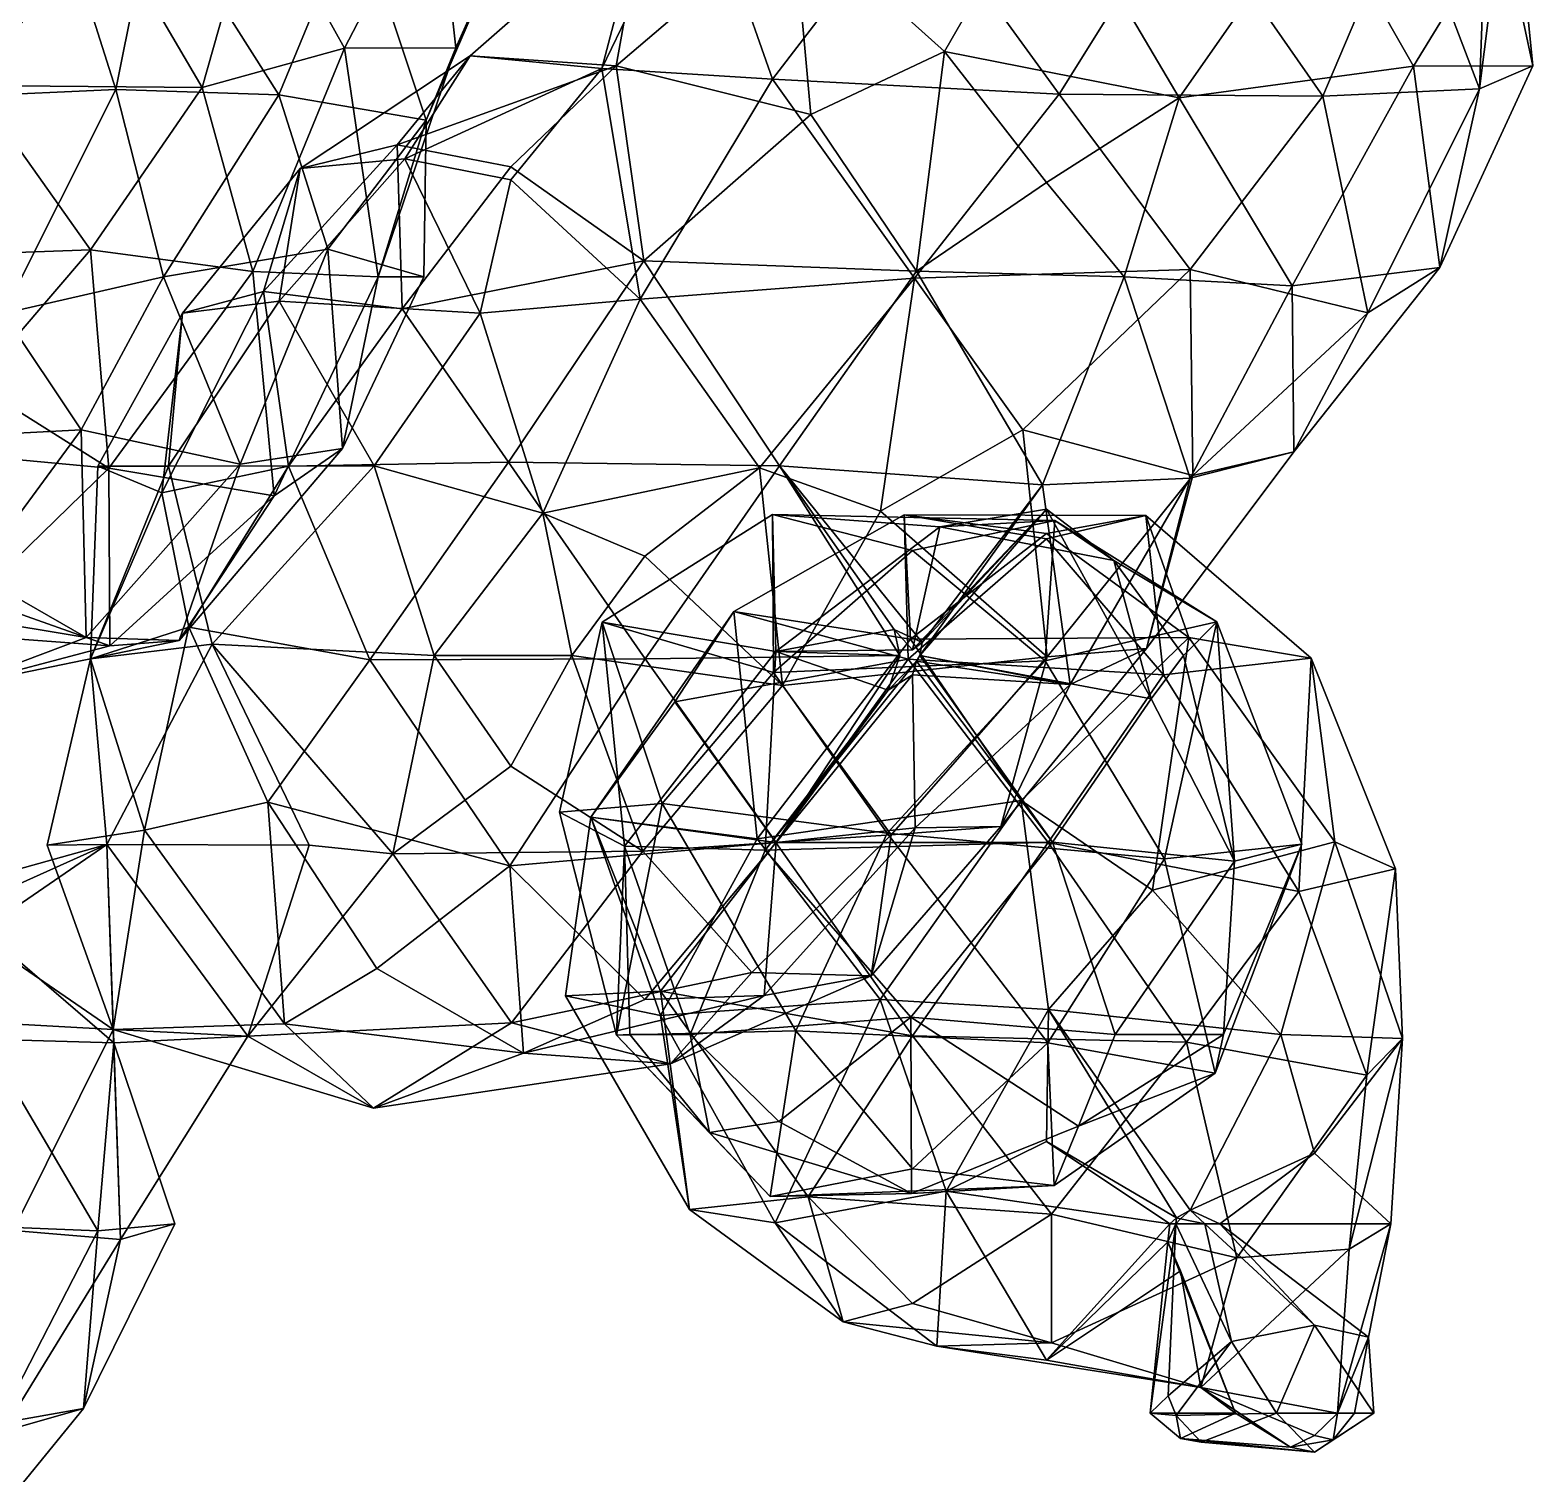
# Model space of a CAD drawing. Extents: x 290034 to 295698, y 4553723 to 4561693.
# Drawn here: x 294322.7 to 294464.1, y 4558776.5 to 4558912.3 of the extents above; entities that cross this region are included whole.
import ezdxf

# ---------------------------------------------------------------- set-up
doc = ezdxf.new("R2010")
doc.units = 0
doc.layers.add('Au_ppm_Pref_-_0_2', color=7, linetype='CONTINUOUS')

msp = doc.modelspace()

# ---------------------------------------------------------------- linework, layer by layer
at = {"layer": 'Au_ppm_Pref_-_0_2'}
for points in [[(294464.1, 4558908.97, 1816.57), (294459.9, 4558928.61, 1816.81), (294459.07, 4558906.8, 1810.62)], [(294459.9, 4558928.61, 1816.81), (294461.33, 4558924.74, 1811.49), (294459.07, 4558906.8, 1810.62)], [(294459.9, 4558928.61, 1816.81), (294464.1, 4558908.97, 1816.57), (294462.52, 4558924.74, 1820.44)], [(294352.31, 4558910.61, 1764.76), (294360.92, 4558927.25, 1768.29), (294344.13, 4558925.32, 1762.71)], [(294362.79, 4558910.64, 1769.92), (294360.92, 4558927.25, 1768.29), (294352.31, 4558910.61, 1764.76)], [(294360.92, 4558927.25, 1768.29), (294362.79, 4558910.64, 1769.92), (294368.55, 4558923.63, 1775.99)], [(294385.61, 4558927.54, 1810.52), (294376.52, 4558908.71, 1810.09), (294392.56, 4558907.69, 1807.11)], [(294376.52, 4558908.71, 1810.09), (294385.61, 4558927.54, 1810.52), (294380.63, 4558924.36, 1817.41)], [(294392.56, 4558907.69, 1807.11), (294405.88, 4558925.08, 1805.45), (294385.61, 4558927.54, 1810.52)], [(294394.47, 4558923.13, 1823.18), (294418.36, 4558927.06, 1824.28), (294408.74, 4558910.31, 1825.91)], [(294418.36, 4558927.06, 1824.28), (294430.82, 4558905.93, 1825.27), (294408.74, 4558910.31, 1825.91)], [(294443.89, 4558924.67, 1823.43), (294430.82, 4558905.93, 1825.27), (294418.36, 4558927.06, 1824.28)], [(294329.47, 4558923.03, 1758.93), (294305.17, 4558925.77, 1757.59), (294317.44, 4558907.1, 1758.07)], [(294338.92, 4558906.92, 1759.85), (294344.13, 4558925.32, 1762.71), (294329.47, 4558923.03, 1758.93)], [(294352.31, 4558910.61, 1764.76), (294344.13, 4558925.32, 1762.71), (294338.92, 4558906.92, 1759.85)], [(294305.19, 4558924.89, 1793.29), (294325.08, 4558924.74, 1791.28), (294316.95, 4558906.11, 1792.04)], [(294316.95, 4558906.11, 1792.04), (294325.08, 4558924.74, 1791.28), (294330.81, 4558906.74, 1788.17)], [(294334.4, 4558924.74, 1786.58), (294330.81, 4558906.74, 1788.17), (294325.08, 4558924.74, 1791.28)], [(294334.4, 4558924.74, 1786.58), (294346.13, 4558906.22, 1783.24), (294330.81, 4558906.74, 1788.17)], [(294346.13, 4558906.22, 1783.24), (294334.4, 4558924.74, 1786.58), (294353.38, 4558923.77, 1781.11)], [(294380.63, 4558924.36, 1817.41), (294377.87, 4558908.95, 1824.51), (294364.14, 4558909.89, 1817.43)], [(294380.63, 4558924.36, 1817.41), (294364.14, 4558909.89, 1817.43), (294376.52, 4558908.71, 1810.09)], [(294394.47, 4558923.13, 1823.18), (294377.87, 4558908.95, 1824.51), (294380.63, 4558924.36, 1817.41)], [(294405.88, 4558925.08, 1805.45), (294392.56, 4558907.69, 1807.11), (294419.52, 4558906.28, 1805.25)], [(294419.52, 4558906.28, 1805.25), (294431.2, 4558924.98, 1806.54), (294405.88, 4558925.08, 1805.45)], [(294431.2, 4558924.98, 1806.54), (294419.52, 4558906.28, 1805.25), (294444.34, 4558906.09, 1806.69)], [(294452.87, 4558908.92, 1822.39), (294430.82, 4558905.93, 1825.27), (294443.89, 4558924.67, 1823.43)], [(294431.2, 4558924.98, 1806.54), (294444.34, 4558906.09, 1806.69), (294452.25, 4558924.74, 1807.39)], [(294452.87, 4558908.92, 1822.39), (294443.89, 4558924.67, 1823.43), (294462.52, 4558924.74, 1820.44)], [(294444.34, 4558906.09, 1806.69), (294459.07, 4558906.8, 1810.62), (294452.25, 4558924.74, 1807.39)], [(294461.33, 4558924.74, 1811.49), (294452.25, 4558924.74, 1807.39), (294459.07, 4558906.8, 1810.62)], [(294452.87, 4558908.92, 1822.39), (294462.52, 4558924.74, 1820.44), (294464.1, 4558908.97, 1816.57)], [(294317.44, 4558907.1, 1758.07), (294338.92, 4558906.92, 1759.85), (294329.47, 4558923.03, 1758.93)], [(294353.38, 4558923.77, 1781.11), (294360, 4558903.84, 1776.19), (294346.13, 4558906.22, 1783.24)], [(294353.38, 4558923.77, 1781.11), (294368.55, 4558923.63, 1775.99), (294360, 4558903.84, 1776.19)], [(294362.79, 4558910.64, 1769.92), (294360, 4558903.84, 1776.19), (294368.55, 4558923.63, 1775.99)], [(294394.47, 4558923.13, 1823.18), (294396.18, 4558904.38, 1827.04), (294377.87, 4558908.95, 1824.51)], [(294394.47, 4558923.13, 1823.18), (294408.74, 4558910.31, 1825.91), (294396.18, 4558904.38, 1827.04)], [(294352.31, 4558910.61, 1764.76), (294338.92, 4558906.92, 1759.85), (294343.68, 4558889.6, 1763.59)], [(294343.68, 4558889.6, 1763.59), (294355.47, 4558889.1, 1769.92), (294352.31, 4558910.61, 1764.76)], [(294357.26, 4558901.53, 1822.47), (294348.14, 4558899.31, 1817.43), (294364.14, 4558909.89, 1817.43)], [(294357.97, 4558900.22, 1812.49), (294364.14, 4558909.89, 1817.43), (294348.14, 4558899.31, 1817.43)], [(294352.31, 4558910.61, 1764.76), (294355.47, 4558889.1, 1769.92), (294362.79, 4558910.64, 1769.92)], [(294362.79, 4558910.64, 1769.92), (294355.47, 4558889.1, 1769.92), (294360, 4558903.84, 1776.19)], [(294357.26, 4558901.53, 1822.47), (294364.14, 4558909.89, 1817.43), (294377.87, 4558908.95, 1824.51)], [(294357.97, 4558900.22, 1812.49), (294376.52, 4558908.71, 1810.09), (294364.14, 4558909.89, 1817.43)], [(294406.1, 4558889.65, 1828.17), (294396.18, 4558904.38, 1827.04), (294408.74, 4558910.31, 1825.91)], [(294406.1, 4558889.65, 1828.17), (294408.74, 4558910.31, 1825.91), (294418.35, 4558897.99, 1826.33)], [(294430.82, 4558905.93, 1825.27), (294418.35, 4558897.99, 1826.33), (294408.74, 4558910.31, 1825.91)], [(294367.95, 4558899.44, 1826.82), (294357.26, 4558901.53, 1822.47), (294377.87, 4558908.95, 1824.51)], [(294357.97, 4558900.22, 1812.49), (294367.95, 4558898.23, 1808.45), (294376.52, 4558908.71, 1810.09)], [(294380.45, 4558890.6, 1827.88), (294367.95, 4558899.44, 1826.82), (294377.87, 4558908.95, 1824.51)], [(294380.13, 4558887, 1808), (294376.52, 4558908.71, 1810.09), (294367.95, 4558898.23, 1808.45)], [(294392.56, 4558907.69, 1807.11), (294376.52, 4558908.71, 1810.09), (294380.13, 4558887, 1808)], [(294377.87, 4558908.95, 1824.51), (294396.18, 4558904.38, 1827.04), (294380.45, 4558890.6, 1827.88)], [(294452.87, 4558908.92, 1822.39), (294441.44, 4558888.27, 1823.21), (294430.82, 4558905.93, 1825.27)], [(294441.44, 4558888.27, 1823.21), (294452.87, 4558908.92, 1822.39), (294455.33, 4558889.99, 1817.02)], [(294452.87, 4558908.92, 1822.39), (294464.1, 4558908.97, 1816.57), (294455.33, 4558889.99, 1817.02)], [(294459.07, 4558906.8, 1810.62), (294455.33, 4558889.99, 1817.02), (294464.1, 4558908.97, 1816.57)], [(294317.44, 4558907.1, 1758.07), (294307.55, 4558890.88, 1759.86), (294328.41, 4558891.64, 1759.71)], [(294317.44, 4558907.1, 1758.07), (294328.41, 4558891.64, 1759.71), (294338.92, 4558906.92, 1759.85)], [(294338.92, 4558906.92, 1759.85), (294328.41, 4558891.64, 1759.71), (294343.68, 4558889.6, 1763.59)], [(294392.56, 4558907.69, 1807.11), (294380.13, 4558887, 1808), (294405.93, 4558888.99, 1806.92)], [(294405.93, 4558888.99, 1806.92), (294419.52, 4558906.28, 1805.25), (294392.56, 4558907.69, 1807.11)], [(294320.24, 4558885.64, 1790.16), (294316.95, 4558906.11, 1792.04), (294330.81, 4558906.74, 1788.17)], [(294335.27, 4558889.1, 1786.85), (294320.24, 4558885.64, 1790.16), (294330.81, 4558906.74, 1788.17)], [(294330.81, 4558906.74, 1788.17), (294346.13, 4558906.22, 1783.24), (294335.27, 4558889.1, 1786.85)], [(294335.27, 4558889.1, 1786.85), (294346.13, 4558906.22, 1783.24), (294350.73, 4558891.7, 1781.26)], [(294350.73, 4558891.7, 1781.26), (294346.13, 4558906.22, 1783.24), (294360, 4558903.84, 1776.19)], [(294431.87, 4558889.79, 1806.83), (294419.52, 4558906.28, 1805.25), (294405.93, 4558888.99, 1806.92)], [(294418.35, 4558897.99, 1826.33), (294430.82, 4558905.93, 1825.27), (294425.65, 4558889.1, 1826.81)], [(294444.34, 4558906.09, 1806.69), (294419.52, 4558906.28, 1805.25), (294431.87, 4558889.79, 1806.83)], [(294425.65, 4558889.1, 1826.81), (294430.82, 4558905.93, 1825.27), (294441.44, 4558888.27, 1823.21)], [(294444.34, 4558906.09, 1806.69), (294431.87, 4558889.79, 1806.83), (294448.56, 4558885.71, 1810.39)], [(294444.34, 4558906.09, 1806.69), (294448.56, 4558885.71, 1810.39), (294459.07, 4558906.8, 1810.62)], [(294459.07, 4558906.8, 1810.62), (294448.56, 4558885.71, 1810.39), (294455.33, 4558889.99, 1817.02)], [(294396.18, 4558904.38, 1827.04), (294406.1, 4558889.65, 1828.17), (294380.45, 4558890.6, 1827.88)], [(294350.73, 4558891.7, 1781.26), (294360, 4558903.84, 1776.19), (294359.77, 4558889.1, 1775.86)], [(294360, 4558903.84, 1776.19), (294355.47, 4558889.1, 1769.92), (294359.77, 4558889.1, 1775.86)], [(294357.74, 4558886.09, 1827.18), (294344.69, 4558887.71, 1822.88), (294357.26, 4558901.53, 1822.47)], [(294357.26, 4558901.53, 1822.47), (294344.69, 4558887.71, 1822.88), (294348.14, 4558899.31, 1817.43)], [(294357.74, 4558886.09, 1827.18), (294357.26, 4558901.53, 1822.47), (294367.95, 4558899.44, 1826.82)], [(294365.08, 4558885.7, 1809), (294357.97, 4558900.22, 1812.49), (294346.15, 4558886.81, 1812.2)], [(294357.97, 4558900.22, 1812.49), (294348.14, 4558899.31, 1817.43), (294346.15, 4558886.81, 1812.2)], [(294365.08, 4558885.7, 1809), (294367.95, 4558898.23, 1808.45), (294357.97, 4558900.22, 1812.49)], [(294344.69, 4558887.71, 1822.88), (294337.07, 4558885.68, 1817.43), (294348.14, 4558899.31, 1817.43)], [(294348.14, 4558899.31, 1817.43), (294337.07, 4558885.68, 1817.43), (294346.15, 4558886.81, 1812.2)], [(294380.45, 4558890.6, 1827.88), (294357.74, 4558886.09, 1827.18), (294367.95, 4558899.44, 1826.82)], [(294380.13, 4558887, 1808), (294367.95, 4558898.23, 1808.45), (294365.08, 4558885.7, 1809)], [(294418.35, 4558897.99, 1826.33), (294425.65, 4558889.1, 1826.81), (294406.1, 4558889.65, 1828.17)], [(294307.55, 4558890.88, 1759.86), (294317.56, 4558879, 1760.61), (294328.41, 4558891.64, 1759.71)], [(294328.41, 4558891.64, 1759.71), (294317.56, 4558879, 1760.61), (294330.13, 4558871.09, 1764.03)], [(294328.41, 4558891.64, 1759.71), (294330.13, 4558871.09, 1764.03), (294343.68, 4558889.6, 1763.59)], [(294350.73, 4558891.7, 1781.26), (294342.48, 4558871.48, 1781.72), (294335.27, 4558889.1, 1786.85)], [(294352.12, 4558872.95, 1775.86), (294342.48, 4558871.48, 1781.72), (294350.73, 4558891.7, 1781.26)], [(294359.77, 4558889.1, 1775.86), (294352.12, 4558872.95, 1775.86), (294350.73, 4558891.7, 1781.26)], [(294380.45, 4558890.6, 1827.88), (294367.73, 4558871.67, 1828.27), (294357.74, 4558886.09, 1827.18)], [(294393.21, 4558871.32, 1829.1), (294367.73, 4558871.67, 1828.27), (294380.45, 4558890.6, 1827.88)], [(294406.1, 4558889.65, 1828.17), (294393.21, 4558871.32, 1829.1), (294380.45, 4558890.6, 1827.88)], [(294441.44, 4558888.27, 1823.21), (294455.33, 4558889.99, 1817.02), (294441.61, 4558872.63, 1816.51)], [(294448.56, 4558885.71, 1810.39), (294441.61, 4558872.63, 1816.51), (294455.33, 4558889.99, 1817.02)], [(294335.27, 4558889.1, 1786.85), (294327.53, 4558874.71, 1786.75), (294320.24, 4558885.64, 1790.16)], [(294342.48, 4558871.48, 1781.72), (294327.53, 4558874.71, 1786.75), (294335.27, 4558889.1, 1786.85)], [(294343.68, 4558889.6, 1763.59), (294330.13, 4558871.09, 1764.03), (294345.7, 4558868.51, 1770.44)], [(294343.68, 4558889.6, 1763.59), (294345.7, 4558868.51, 1770.44), (294355.47, 4558889.1, 1769.92)], [(294355.47, 4558889.1, 1769.92), (294345.7, 4558868.51, 1770.44), (294352.12, 4558872.95, 1775.86)], [(294359.77, 4558889.1, 1775.86), (294355.47, 4558889.1, 1769.92), (294352.12, 4558872.95, 1775.86)], [(294405.93, 4558888.99, 1806.92), (294380.13, 4558887, 1808), (294391.34, 4558871.12, 1808.32)], [(294405.93, 4558888.99, 1806.92), (294391.34, 4558871.12, 1808.32), (294402.72, 4558867.06, 1808.65)], [(294406.1, 4558889.65, 1828.17), (294417.98, 4558869.53, 1827.91), (294393.21, 4558871.32, 1829.1)], [(294405.93, 4558888.99, 1806.92), (294402.72, 4558867.06, 1808.65), (294416.1, 4558874.7, 1807.75)], [(294405.93, 4558888.99, 1806.92), (294416.1, 4558874.7, 1807.75), (294431.87, 4558889.79, 1806.83)], [(294417.98, 4558869.53, 1827.91), (294406.1, 4558889.65, 1828.17), (294425.65, 4558889.1, 1826.81)], [(294431.87, 4558889.79, 1806.83), (294416.1, 4558874.7, 1807.75), (294432.09, 4558870.42, 1811.11)], [(294417.98, 4558869.53, 1827.91), (294425.65, 4558889.1, 1826.81), (294431.86, 4558870.17, 1823.34)], [(294431.86, 4558870.17, 1823.34), (294425.65, 4558889.1, 1826.81), (294441.44, 4558888.27, 1823.21)], [(294431.87, 4558889.79, 1806.83), (294432.09, 4558870.42, 1811.11), (294448.56, 4558885.71, 1810.39)], [(294335.14, 4558868.78, 1822.79), (294344.69, 4558887.71, 1822.88), (294347.04, 4558871.28, 1827.29)], [(294344.69, 4558887.71, 1822.88), (294335.14, 4558868.78, 1822.79), (294337.07, 4558885.68, 1817.43)], [(294344.69, 4558887.71, 1822.88), (294357.74, 4558886.09, 1827.18), (294347.04, 4558871.28, 1827.29)], [(294441.44, 4558888.27, 1823.21), (294441.61, 4558872.63, 1816.51), (294431.86, 4558870.17, 1823.34)], [(294306.01, 4558873.58, 1787.33), (294320.24, 4558885.64, 1790.16), (294327.53, 4558874.71, 1786.75)], [(294335.14, 4558868.78, 1822.79), (294329.11, 4558871.28, 1817.43), (294337.07, 4558885.68, 1817.43)], [(294337.07, 4558885.68, 1817.43), (294329.11, 4558871.28, 1817.43), (294335.75, 4558871.28, 1812.34)], [(294346.15, 4558886.81, 1812.2), (294335.75, 4558871.28, 1812.34), (294355.09, 4558871.31, 1808.69)], [(294337.07, 4558885.68, 1817.43), (294335.75, 4558871.28, 1812.34), (294346.15, 4558886.81, 1812.2)], [(294346.15, 4558886.81, 1812.2), (294355.09, 4558871.31, 1808.69), (294365.08, 4558885.7, 1809)], [(294367.73, 4558871.67, 1828.27), (294347.04, 4558871.28, 1827.29), (294357.74, 4558886.09, 1827.18)], [(294370.96, 4558866.86, 1808.45), (294365.08, 4558885.7, 1809), (294355.09, 4558871.31, 1808.69)], [(294365.08, 4558885.7, 1809), (294370.96, 4558866.86, 1808.45), (294380.13, 4558887, 1808)], [(294380.13, 4558887, 1808), (294370.96, 4558866.86, 1808.45), (294391.34, 4558871.12, 1808.32)], [(294441.61, 4558872.63, 1816.51), (294448.56, 4558885.71, 1810.39), (294432.09, 4558870.42, 1811.11)], [(294317.56, 4558879, 1760.61), (294305.19, 4558873.42, 1764.28), (294330.13, 4558871.09, 1764.03)], [(294306.01, 4558873.58, 1787.33), (294327.53, 4558874.71, 1786.75), (294317.56, 4558861.15, 1785.17)], [(294328.02, 4558855.16, 1780.79), (294317.56, 4558861.15, 1785.17), (294327.53, 4558874.71, 1786.75)], [(294342.48, 4558871.48, 1781.72), (294328.02, 4558855.16, 1780.79), (294327.53, 4558874.71, 1786.75)], [(294402.72, 4558867.06, 1808.65), (294418.41, 4558853.34, 1811.51), (294416.1, 4558874.7, 1807.75)], [(294418.41, 4558853.34, 1811.51), (294432.09, 4558870.42, 1811.11), (294416.1, 4558874.7, 1807.75)], [(294305.19, 4558873.42, 1764.28), (294317.56, 4558858.87, 1765.78), (294330.13, 4558871.09, 1764.03)], [(294352.12, 4558872.95, 1775.86), (294336.76, 4558854.88, 1775.86), (294342.48, 4558871.48, 1781.72)], [(294336.76, 4558854.88, 1775.86), (294352.12, 4558872.95, 1775.86), (294345.7, 4558868.51, 1770.44)], [(294354.68, 4558853.06, 1827.95), (294347.04, 4558871.28, 1827.29), (294367.73, 4558871.67, 1828.27)], [(294380.6, 4558853.15, 1828.7), (294354.68, 4558853.06, 1827.95), (294367.73, 4558871.67, 1828.27)], [(294380.6, 4558853.15, 1828.7), (294367.73, 4558871.67, 1828.27), (294393.21, 4558871.32, 1829.1)], [(294427.74, 4558854.14, 1818.4), (294431.86, 4558870.17, 1823.34), (294441.61, 4558872.63, 1816.51)], [(294432.09, 4558870.42, 1811.11), (294427.74, 4558854.14, 1818.4), (294441.61, 4558872.63, 1816.51)], [(294317.56, 4558858.87, 1765.78), (294330.24, 4558854.4, 1770.12), (294330.13, 4558871.09, 1764.03)], [(294328.02, 4558855.16, 1780.79), (294342.48, 4558871.48, 1781.72), (294336.76, 4558854.88, 1775.86)], [(294339.86, 4558854.53, 1810.14), (294335.75, 4558871.28, 1812.34), (294328.41, 4558853.16, 1817.73)], [(294335.14, 4558868.78, 1822.79), (294328.41, 4558853.16, 1817.73), (294329.11, 4558871.28, 1817.43)], [(294335.75, 4558871.28, 1812.34), (294329.11, 4558871.28, 1817.43), (294328.41, 4558853.16, 1817.73)], [(294330.24, 4558854.4, 1770.12), (294345.7, 4558868.51, 1770.44), (294330.13, 4558871.09, 1764.03)], [(294335.14, 4558868.78, 1822.79), (294347.04, 4558871.28, 1827.29), (294337.65, 4558856.15, 1825.07)], [(294355.09, 4558871.31, 1808.69), (294335.75, 4558871.28, 1812.34), (294339.86, 4558854.53, 1810.14)], [(294354.68, 4558853.06, 1827.95), (294337.65, 4558856.15, 1825.07), (294347.04, 4558871.28, 1827.29)], [(294360.73, 4558853.47, 1808.09), (294355.09, 4558871.31, 1808.69), (294339.86, 4558854.53, 1810.14)], [(294360.73, 4558853.47, 1808.09), (294370.96, 4558866.86, 1808.45), (294355.09, 4558871.31, 1808.69)], [(294380.55, 4558862.82, 1808.67), (294391.34, 4558871.12, 1808.32), (294370.96, 4558866.86, 1808.45)], [(294380.55, 4558862.82, 1808.67), (294393.52, 4558850.65, 1808.76), (294391.34, 4558871.12, 1808.32)], [(294404.53, 4558853.47, 1829.31), (294380.6, 4558853.15, 1828.7), (294393.21, 4558871.32, 1829.1)], [(294391.34, 4558871.12, 1808.32), (294393.52, 4558850.65, 1808.76), (294402.72, 4558867.06, 1808.65)], [(294404.53, 4558853.47, 1829.31), (294393.21, 4558871.32, 1829.1), (294404.01, 4558855.94, 1829.31)], [(294406.63, 4558854.71, 1829.31), (294404.01, 4558855.94, 1829.31), (294393.21, 4558871.32, 1829.1)], [(294406.63, 4558854.71, 1829.31), (294393.21, 4558871.32, 1829.1), (294417.98, 4558869.53, 1827.91)], [(294420.58, 4558850.75, 1823.78), (294417.98, 4558869.53, 1827.91), (294431.86, 4558870.17, 1823.34)], [(294427.74, 4558854.14, 1818.4), (294432.09, 4558870.42, 1811.11), (294418.41, 4558853.34, 1811.51)], [(294427.74, 4558854.14, 1818.4), (294420.58, 4558850.75, 1823.78), (294431.86, 4558870.17, 1823.34)], [(294335.14, 4558868.78, 1822.79), (294337.65, 4558856.15, 1825.07), (294328.41, 4558853.16, 1817.73)], [(294406.44, 4558853.47, 1829.31), (294406.63, 4558854.71, 1829.31), (294417.98, 4558869.53, 1827.91)], [(294406.44, 4558853.47, 1829.31), (294417.98, 4558869.53, 1827.91), (294420.58, 4558850.75, 1823.78)], [(294330.24, 4558854.4, 1770.12), (294336.76, 4558854.88, 1775.86), (294345.7, 4558868.51, 1770.44)], [(294405.75, 4558854.02, 1829.5), (294406.63, 4558854.71, 1829.31), (294418.35, 4558867.25, 1830.66)], [(294405.75, 4558854.02, 1829.5), (294418.35, 4558867.25, 1830.66), (294408.32, 4558865.59, 1835.94)], [(294406.44, 4558853.47, 1829.31), (294428.19, 4558849.39, 1831.97), (294418.35, 4558867.25, 1830.66)], [(294406.44, 4558853.47, 1829.31), (294418.35, 4558867.25, 1830.66), (294406.63, 4558854.71, 1829.31)], [(294424.68, 4558862.41, 1835.25), (294408.32, 4558865.59, 1835.94), (294418.35, 4558867.25, 1830.66)], [(294428.19, 4558849.39, 1831.97), (294424.68, 4558862.41, 1835.25), (294418.35, 4558867.25, 1830.66)], [(294373.7, 4558853.47, 1808.79), (294370.96, 4558866.86, 1808.45), (294360.73, 4558853.47, 1808.09)], [(294373.7, 4558853.47, 1808.79), (294380.55, 4558862.82, 1808.67), (294370.96, 4558866.86, 1808.45)], [(294392.56, 4558866.74, 1841.19), (294392.66, 4558851.89, 1845.06), (294376.56, 4558856.63, 1841)], [(294392.56, 4558866.74, 1841.19), (294376.56, 4558856.63, 1841), (294392.89, 4558853.86, 1834.57)], [(294404.95, 4558866.7, 1787.74), (294405.56, 4558855.03, 1793.63), (294388.92, 4558857.61, 1787.98)], [(294404.95, 4558866.7, 1787.74), (294388.92, 4558857.61, 1787.98), (294405.34, 4558853.14, 1782.62)], [(294408.32, 4558865.59, 1835.94), (294392.56, 4558866.74, 1841.19), (294392.89, 4558853.86, 1834.57)], [(294408.32, 4558865.59, 1835.94), (294419.14, 4558866.19, 1840.55), (294392.56, 4558866.74, 1841.19)], [(294419.14, 4558866.19, 1840.55), (294405.75, 4558863.35, 1844.48), (294392.56, 4558866.74, 1841.19)], [(294392.56, 4558866.74, 1841.19), (294405.75, 4558863.35, 1844.48), (294392.66, 4558851.89, 1845.06)], [(294393.52, 4558850.65, 1808.76), (294418.41, 4558853.34, 1811.51), (294402.72, 4558867.06, 1808.65)], [(294404.95, 4558866.7, 1787.74), (294418.35, 4558864.96, 1791.57), (294405.56, 4558855.03, 1793.63)], [(294404.95, 4558866.7, 1787.74), (294427.68, 4558866.66, 1787.74), (294418.35, 4558864.96, 1791.57)], [(294404.95, 4558866.7, 1787.74), (294405.34, 4558853.14, 1782.62), (294418.35, 4558864.47, 1784.07)], [(294427.68, 4558866.66, 1787.74), (294404.95, 4558866.7, 1787.74), (294418.35, 4558864.47, 1784.07)], [(294419.14, 4558866.19, 1840.55), (294418.2, 4558852.97, 1846.95), (294405.75, 4558863.35, 1844.48)], [(294408.32, 4558865.59, 1835.94), (294424.68, 4558862.41, 1835.25), (294419.14, 4558866.19, 1840.55)], [(294419.14, 4558866.19, 1840.55), (294434.37, 4558856.66, 1840.89), (294418.2, 4558852.97, 1846.95)], [(294418.35, 4558864.96, 1791.57), (294427.68, 4558866.66, 1787.74), (294431.74, 4558855.17, 1793.9)], [(294427.68, 4558866.66, 1787.74), (294418.35, 4558864.47, 1784.07), (294429.34, 4558851.66, 1783.16)], [(294419.14, 4558866.19, 1840.55), (294424.68, 4558862.41, 1835.25), (294434.37, 4558856.66, 1840.89)], [(294431.74, 4558855.17, 1793.9), (294427.68, 4558866.66, 1787.74), (294443.23, 4558853.22, 1787.91)], [(294443.23, 4558853.22, 1787.91), (294427.68, 4558866.66, 1787.74), (294429.34, 4558851.66, 1783.16)], [(294405.75, 4558854.02, 1829.5), (294408.32, 4558865.59, 1835.94), (294392.89, 4558853.86, 1834.57)], [(294418.35, 4558864.47, 1784.07), (294405.34, 4558853.14, 1782.62), (294429.34, 4558851.66, 1783.16)], [(294418.35, 4558864.96, 1791.57), (294431.74, 4558855.17, 1793.9), (294405.56, 4558855.03, 1793.63)], [(294418.2, 4558852.97, 1846.95), (294392.66, 4558851.89, 1845.06), (294405.75, 4558863.35, 1844.48)], [(294393.52, 4558850.65, 1808.76), (294380.55, 4558862.82, 1808.67), (294373.7, 4558853.47, 1808.79)], [(294428.19, 4558849.39, 1831.97), (294431.23, 4558853.47, 1835.25), (294424.68, 4558862.41, 1835.25)], [(294424.68, 4558862.41, 1835.25), (294431.23, 4558853.47, 1835.25), (294434.37, 4558856.66, 1840.89)], [(294307.23, 4558858.61, 1781.15), (294317.56, 4558861.15, 1785.17), (294328.02, 4558855.16, 1780.79)], [(294306.09, 4558856.17, 1770.29), (294330.24, 4558854.4, 1770.12), (294317.56, 4558858.87, 1765.78)], [(294315.76, 4558850.55, 1775.73), (294307.23, 4558858.61, 1781.15), (294328.02, 4558855.16, 1780.79)], [(294388.92, 4558857.61, 1787.98), (294391.11, 4558836.23, 1794.48), (294375.49, 4558838.28, 1787.96)], [(294383.39, 4558849.12, 1784.59), (294388.92, 4558857.61, 1787.98), (294375.49, 4558838.28, 1787.96)], [(294388.92, 4558857.61, 1787.98), (294383.39, 4558849.12, 1784.59), (294405.34, 4558853.14, 1782.62)], [(294388.92, 4558857.61, 1787.98), (294405.56, 4558855.03, 1793.63), (294391.11, 4558836.23, 1794.48)], [(294306.09, 4558856.17, 1770.29), (294315.76, 4558850.55, 1775.73), (294330.24, 4558854.4, 1770.12)], [(294337.65, 4558856.15, 1825.07), (294333.49, 4558837.04, 1822.98), (294328.41, 4558853.16, 1817.73)], [(294333.49, 4558837.04, 1822.98), (294337.65, 4558856.15, 1825.07), (294345.1, 4558839.67, 1826.87)], [(294354.68, 4558853.06, 1827.95), (294345.1, 4558839.67, 1826.87), (294337.65, 4558856.15, 1825.07)], [(294372.54, 4558838.73, 1841.19), (294376.56, 4558856.63, 1841), (294382.18, 4558839.55, 1845.06)], [(294376.56, 4558856.63, 1841), (294372.54, 4558838.73, 1841.19), (294378.64, 4558835.55, 1834.61)], [(294382.18, 4558839.55, 1845.06), (294376.56, 4558856.63, 1841), (294392.66, 4558851.89, 1845.06)], [(294376.56, 4558856.63, 1841), (294378.64, 4558835.55, 1834.61), (294392.89, 4558853.86, 1834.57)], [(294429.45, 4558834.34, 1846.94), (294418.2, 4558852.97, 1846.95), (294434.37, 4558856.66, 1840.89)], [(294442.35, 4558835.74, 1841.02), (294429.45, 4558834.34, 1846.94), (294434.37, 4558856.66, 1840.89)], [(294436.03, 4558834.14, 1834.29), (294434.37, 4558856.66, 1840.89), (294431.23, 4558853.47, 1835.25)], [(294434.37, 4558856.66, 1840.89), (294436.03, 4558834.14, 1834.29), (294442.35, 4558835.74, 1841.02)], [(294336.76, 4558854.88, 1775.86), (294315.76, 4558850.55, 1775.73), (294328.02, 4558855.16, 1780.79)], [(294315.76, 4558850.55, 1775.73), (294336.76, 4558854.88, 1775.86), (294330.24, 4558854.4, 1770.12)], [(294339.86, 4558854.53, 1810.14), (294328.41, 4558853.16, 1817.73), (294329.96, 4558835.71, 1811.47)], [(294348.99, 4558835.65, 1808.49), (294339.86, 4558854.53, 1810.14), (294329.96, 4558835.71, 1811.47)], [(294360.73, 4558853.47, 1808.09), (294339.86, 4558854.53, 1810.14), (294356.86, 4558834.83, 1809.13)], [(294348.99, 4558835.65, 1808.49), (294356.86, 4558834.83, 1809.13), (294339.86, 4558854.53, 1810.14)], [(294405.56, 4558855.03, 1793.63), (294415.95, 4558839.83, 1796.2), (294391.11, 4558836.23, 1794.48)], [(294404.53, 4558853.47, 1829.31), (294404.01, 4558855.94, 1829.31), (294392.89, 4558853.86, 1834.57)], [(294404.01, 4558855.94, 1829.31), (294405.75, 4558854.02, 1829.5), (294392.89, 4558853.86, 1834.57)], [(294404.01, 4558855.94, 1829.31), (294406.63, 4558854.71, 1829.31), (294405.75, 4558854.02, 1829.5)], [(294431.74, 4558855.17, 1793.9), (294415.95, 4558839.83, 1796.2), (294405.56, 4558855.03, 1793.63)], [(294415.95, 4558839.83, 1796.2), (294431.74, 4558855.17, 1793.9), (294428.3, 4558831.4, 1796.95)], [(294445.45, 4558835.94, 1794.88), (294428.3, 4558831.4, 1796.95), (294431.74, 4558855.17, 1793.9)], [(294443.23, 4558853.22, 1787.91), (294445.45, 4558835.94, 1794.88), (294431.74, 4558855.17, 1793.9)], [(294324.33, 4558835.65, 1817.43), (294328.41, 4558853.16, 1817.73), (294333.49, 4558837.04, 1822.98)], [(294324.33, 4558835.65, 1817.43), (294329.96, 4558835.71, 1811.47), (294328.41, 4558853.16, 1817.73)], [(294380.6, 4558853.15, 1828.7), (294367.86, 4558833.69, 1828.17), (294354.68, 4558853.06, 1827.95)], [(294367.95, 4558843.08, 1808.03), (294360.73, 4558853.47, 1808.09), (294356.86, 4558834.83, 1809.13)], [(294373.7, 4558853.47, 1808.79), (294360.73, 4558853.47, 1808.09), (294367.95, 4558843.08, 1808.03)], [(294380.6, 4558853.15, 1828.7), (294392.91, 4558835.87, 1829.12), (294367.86, 4558833.69, 1828.17)], [(294373.7, 4558853.47, 1808.79), (294367.95, 4558843.08, 1808.03), (294380.37, 4558835.08, 1809.37)], [(294380.37, 4558835.08, 1809.37), (294393.52, 4558850.65, 1808.76), (294373.7, 4558853.47, 1808.79)], [(294378.64, 4558835.55, 1834.61), (294391.87, 4558835.15, 1830.26), (294392.89, 4558853.86, 1834.57)], [(294404.53, 4558853.47, 1829.31), (294392.91, 4558835.87, 1829.12), (294380.6, 4558853.15, 1828.7)], [(294405.34, 4558853.14, 1782.62), (294383.39, 4558849.12, 1784.59), (294392.89, 4558835.87, 1782.17)], [(294403.46, 4558850.22, 1829.31), (294392.89, 4558853.86, 1834.57), (294391.87, 4558835.15, 1830.26)], [(294404.53, 4558853.47, 1829.31), (294392.89, 4558853.86, 1834.57), (294403.46, 4558850.22, 1829.31)], [(294418.49, 4558835.89, 1782.31), (294405.34, 4558853.14, 1782.62), (294392.89, 4558835.87, 1782.17)], [(294404.53, 4558853.47, 1829.31), (294403.46, 4558850.22, 1829.31), (294392.91, 4558835.87, 1829.12)], [(294393.52, 4558850.65, 1808.76), (294403.74, 4558836.6, 1811.79), (294418.41, 4558853.34, 1811.51)], [(294403.74, 4558836.6, 1811.79), (294414.03, 4558837.4, 1817.43), (294418.41, 4558853.34, 1811.51)], [(294418.49, 4558835.89, 1782.31), (294429.34, 4558851.66, 1783.16), (294405.34, 4558853.14, 1782.62)], [(294418.92, 4558835.91, 1831.56), (294406.44, 4558853.47, 1829.31), (294406.11, 4558852.96, 1829.31)], [(294406.11, 4558852.96, 1829.31), (294406.44, 4558853.47, 1829.31), (294420.58, 4558850.75, 1823.78)], [(294418.92, 4558835.91, 1831.56), (294428.19, 4558849.39, 1831.97), (294406.44, 4558853.47, 1829.31)], [(294414.03, 4558837.4, 1817.43), (294420.58, 4558850.75, 1823.78), (294427.74, 4558854.14, 1818.4)], [(294414.03, 4558837.4, 1817.43), (294427.74, 4558854.14, 1818.4), (294418.41, 4558853.34, 1811.51)], [(294428.19, 4558849.39, 1831.97), (294436.03, 4558834.14, 1834.29), (294431.23, 4558853.47, 1835.25)], [(294443.23, 4558853.22, 1787.91), (294429.34, 4558851.66, 1783.16), (294442.09, 4558831.27, 1783.94)], [(294451.17, 4558833.42, 1788.72), (294443.23, 4558853.22, 1787.91), (294442.09, 4558831.27, 1783.94)], [(294451.17, 4558833.42, 1788.72), (294445.45, 4558835.94, 1794.88), (294443.23, 4558853.22, 1787.91)], [(294367.86, 4558833.69, 1828.17), (294345.1, 4558839.67, 1826.87), (294354.68, 4558853.06, 1827.95)], [(294392.66, 4558851.89, 1845.06), (294403.36, 4558836.76, 1847.79), (294382.18, 4558839.55, 1845.06)], [(294406.11, 4558852.96, 1829.31), (294403.46, 4558850.22, 1829.31), (294391.87, 4558835.15, 1830.26)], [(294406.11, 4558852.96, 1829.31), (294391.87, 4558835.15, 1830.26), (294418.92, 4558835.91, 1831.56)], [(294403.36, 4558836.76, 1847.79), (294392.66, 4558851.89, 1845.06), (294418.2, 4558852.97, 1846.95)], [(294403.36, 4558836.76, 1847.79), (294418.2, 4558852.97, 1846.95), (294429.45, 4558834.34, 1846.94)], [(294406.11, 4558852.96, 1829.31), (294405.75, 4558851.66, 1828.71), (294403.46, 4558850.22, 1829.31)], [(294420.58, 4558850.75, 1823.78), (294405.75, 4558851.66, 1828.71), (294406.11, 4558852.96, 1829.31)], [(294393.52, 4558850.65, 1808.76), (294380.37, 4558835.08, 1809.37), (294403.74, 4558836.6, 1811.79)], [(294405.75, 4558851.66, 1828.71), (294406, 4558837.28, 1823.24), (294392.91, 4558835.87, 1829.12)], [(294405.75, 4558851.66, 1828.71), (294392.91, 4558835.87, 1829.12), (294403.46, 4558850.22, 1829.31)], [(294420.58, 4558850.75, 1823.78), (294406, 4558837.28, 1823.24), (294405.75, 4558851.66, 1828.71)], [(294406, 4558837.28, 1823.24), (294420.58, 4558850.75, 1823.78), (294414.03, 4558837.4, 1817.43)], [(294418.49, 4558835.89, 1782.31), (294442.09, 4558831.27, 1783.94), (294429.34, 4558851.66, 1783.16)], [(294392.89, 4558835.87, 1782.17), (294383.39, 4558849.12, 1784.59), (294375.49, 4558838.28, 1787.96)], [(294418.92, 4558835.91, 1831.56), (294436.03, 4558834.14, 1834.29), (294428.19, 4558849.39, 1831.97)], [(294380.37, 4558835.08, 1809.37), (294367.95, 4558843.08, 1808.03), (294356.86, 4558834.83, 1809.13)], [(294346.66, 4558818.83, 1822.84), (294333.49, 4558837.04, 1822.98), (294345.1, 4558839.67, 1826.87)], [(294367.86, 4558833.69, 1828.17), (294355.35, 4558824.04, 1827.24), (294345.1, 4558839.67, 1826.87)], [(294346.66, 4558818.83, 1822.84), (294345.1, 4558839.67, 1826.87), (294355.35, 4558824.04, 1827.24)], [(294382.18, 4558839.55, 1845.06), (294377.89, 4558817.76, 1841.21), (294372.54, 4558838.73, 1841.19)], [(294377.89, 4558817.76, 1841.21), (294382.18, 4558839.55, 1845.06), (294394.76, 4558818.17, 1846.98)], [(294382.18, 4558839.55, 1845.06), (294403.36, 4558836.76, 1847.79), (294394.76, 4558818.17, 1846.98)], [(294415.95, 4558839.83, 1796.2), (294402.71, 4558821.13, 1796.21), (294391.11, 4558836.23, 1794.48)], [(294402.71, 4558821.13, 1796.21), (294415.95, 4558839.83, 1796.2), (294418.53, 4558820.18, 1797.14)], [(294415.95, 4558839.83, 1796.2), (294428.3, 4558831.4, 1796.95), (294418.53, 4558820.18, 1797.14)], [(294378.64, 4558835.55, 1834.61), (294372.54, 4558838.73, 1841.19), (294377.89, 4558817.76, 1841.21)], [(294382.04, 4558821.89, 1783.85), (294375.49, 4558838.28, 1787.96), (294373.09, 4558821.47, 1787.74)], [(294373.09, 4558821.47, 1787.74), (294375.49, 4558838.28, 1787.96), (294382.02, 4558819.6, 1793.26)], [(294392.89, 4558835.87, 1782.17), (294375.49, 4558838.28, 1787.96), (294382.04, 4558821.89, 1783.85)], [(294382.02, 4558819.6, 1793.26), (294375.49, 4558838.28, 1787.96), (294391.11, 4558836.23, 1794.48)], [(294333.49, 4558837.04, 1822.98), (294330.55, 4558818.3, 1818.5), (294324.33, 4558835.65, 1817.43)], [(294346.66, 4558818.83, 1822.84), (294330.55, 4558818.3, 1818.5), (294333.49, 4558837.04, 1822.98)], [(294390.63, 4558823.67, 1812.25), (294403.74, 4558836.6, 1811.79), (294380.37, 4558835.08, 1809.37)], [(294382.02, 4558819.6, 1793.26), (294391.11, 4558836.23, 1794.48), (294402.71, 4558821.13, 1796.21)], [(294401.86, 4558823.33, 1817.43), (294403.74, 4558836.6, 1811.79), (294390.63, 4558823.67, 1812.25)], [(294392.91, 4558835.87, 1829.12), (294406, 4558837.28, 1823.24), (294391.79, 4558821.49, 1822.79)], [(294406, 4558837.28, 1823.24), (294401.86, 4558823.33, 1817.43), (294391.79, 4558821.49, 1822.79)], [(294394.76, 4558818.17, 1846.98), (294403.36, 4558836.76, 1847.79), (294418.47, 4558817.04, 1847.05)], [(294406, 4558837.28, 1823.24), (294414.03, 4558837.4, 1817.43), (294401.86, 4558823.33, 1817.43)], [(294414.03, 4558837.4, 1817.43), (294403.74, 4558836.6, 1811.79), (294401.86, 4558823.33, 1817.43)], [(294418.47, 4558817.04, 1847.05), (294403.36, 4558836.76, 1847.79), (294429.45, 4558834.34, 1846.94)], [(294305.35, 4558828.83, 1810.99), (294329.96, 4558835.71, 1811.47), (294317.56, 4558827.19, 1814.61)], [(294305.35, 4558828.83, 1810.99), (294316.11, 4558829.5, 1806.92), (294329.96, 4558835.71, 1811.47)], [(294316.11, 4558829.5, 1806.92), (294330.6, 4558817.03, 1805.05), (294329.96, 4558835.71, 1811.47)], [(294317.56, 4558827.19, 1814.61), (294329.96, 4558835.71, 1811.47), (294330.55, 4558818.3, 1818.5)], [(294330.55, 4558818.3, 1818.5), (294329.96, 4558835.71, 1811.47), (294324.33, 4558835.65, 1817.43)], [(294348.99, 4558835.65, 1808.49), (294329.96, 4558835.71, 1811.47), (294343.22, 4558817.67, 1811.46)], [(294330.6, 4558817.03, 1805.05), (294343.22, 4558817.67, 1811.46), (294329.96, 4558835.71, 1811.47)], [(294356.86, 4558834.83, 1809.13), (294348.99, 4558835.65, 1808.49), (294343.22, 4558817.67, 1811.46)], [(294368.02, 4558818.93, 1812.14), (294356.86, 4558834.83, 1809.13), (294343.22, 4558817.67, 1811.46)], [(294368.02, 4558818.93, 1812.14), (294380.37, 4558835.08, 1809.37), (294356.86, 4558834.83, 1809.13)], [(294392.91, 4558835.87, 1829.12), (294380.55, 4558821.1, 1828.22), (294367.86, 4558833.69, 1828.17)], [(294368.02, 4558818.93, 1812.14), (294390.63, 4558823.67, 1812.25), (294380.37, 4558835.08, 1809.37)], [(294379.15, 4558817.83, 1835.25), (294378.64, 4558835.55, 1834.61), (294377.89, 4558817.76, 1841.21)], [(294391.87, 4558835.15, 1830.26), (294378.64, 4558835.55, 1834.61), (294384.81, 4558817.83, 1831.32)], [(294379.15, 4558817.83, 1835.25), (294384.81, 4558817.83, 1831.32), (294378.64, 4558835.55, 1834.61)], [(294392.91, 4558835.87, 1829.12), (294391.79, 4558821.49, 1822.79), (294380.55, 4558821.1, 1828.22)], [(294405.73, 4558817.71, 1781.91), (294392.89, 4558835.87, 1782.17), (294382.04, 4558821.89, 1783.85)], [(294391.87, 4558835.15, 1830.26), (294384.81, 4558817.83, 1831.32), (294405.59, 4558819.45, 1831.42)], [(294418.92, 4558835.91, 1831.56), (294391.87, 4558835.15, 1830.26), (294405.59, 4558819.45, 1831.42)], [(294418.49, 4558835.89, 1782.31), (294392.89, 4558835.87, 1782.17), (294405.73, 4558817.71, 1781.91)], [(294418.92, 4558835.91, 1831.56), (294405.59, 4558819.45, 1831.42), (294424.8, 4558817.83, 1832.21)], [(294418.49, 4558835.89, 1782.31), (294405.73, 4558817.71, 1781.91), (294431.5, 4558817.09, 1782.77)], [(294418.49, 4558835.89, 1782.31), (294431.5, 4558817.09, 1782.77), (294442.09, 4558831.27, 1783.94)], [(294418.92, 4558835.91, 1831.56), (294424.8, 4558817.83, 1832.21), (294436.03, 4558834.14, 1834.29)], [(294440.37, 4558817.83, 1798.11), (294428.3, 4558831.4, 1796.95), (294445.45, 4558835.94, 1794.88)], [(294442.35, 4558835.74, 1841.02), (294434.22, 4558814.19, 1841.43), (294429.45, 4558834.34, 1846.94)], [(294434.98, 4558817.83, 1836.7), (294434.22, 4558814.19, 1841.43), (294442.35, 4558835.74, 1841.02)], [(294442.35, 4558835.74, 1841.02), (294436.03, 4558834.14, 1834.29), (294434.98, 4558817.83, 1836.7)], [(294440.37, 4558817.83, 1798.11), (294445.45, 4558835.94, 1794.88), (294451.83, 4558817.44, 1793.29)], [(294451.17, 4558833.42, 1788.72), (294451.83, 4558817.44, 1793.29), (294445.45, 4558835.94, 1794.88)], [(294367.86, 4558833.69, 1828.17), (294369.15, 4558816.07, 1823.81), (294355.35, 4558824.04, 1827.24)], [(294367.86, 4558833.69, 1828.17), (294380.55, 4558821.1, 1828.22), (294369.15, 4558816.07, 1823.81)], [(294429.45, 4558834.34, 1846.94), (294434.22, 4558814.19, 1841.43), (294418.47, 4558817.04, 1847.05)], [(294424.8, 4558817.83, 1832.21), (294434.98, 4558817.83, 1836.7), (294436.03, 4558834.14, 1834.29)], [(294451.17, 4558833.42, 1788.72), (294442.09, 4558831.27, 1783.94), (294448.46, 4558814.01, 1786.64)], [(294451.17, 4558833.42, 1788.72), (294448.46, 4558814.01, 1786.64), (294451.83, 4558817.44, 1793.29)], [(294440.37, 4558817.83, 1798.11), (294418.53, 4558820.18, 1797.14), (294428.3, 4558831.4, 1796.95)], [(294431.5, 4558817.09, 1782.77), (294448.46, 4558814.01, 1786.64), (294442.09, 4558831.27, 1783.94)], [(294318.47, 4558817.37, 1799.56), (294330.6, 4558817.03, 1805.05), (294316.11, 4558829.5, 1806.92)], [(294303.84, 4558819.78, 1817.7), (294317.56, 4558827.19, 1814.61), (294330.55, 4558818.3, 1818.5)], [(294346.66, 4558818.83, 1822.84), (294355.35, 4558824.04, 1827.24), (294369.15, 4558816.07, 1823.81)], [(294368.02, 4558818.93, 1812.14), (294382.98, 4558815.05, 1817.53), (294390.63, 4558823.67, 1812.25)], [(294401.86, 4558823.33, 1817.43), (294390.63, 4558823.67, 1812.25), (294382.98, 4558815.05, 1817.53)], [(294391.79, 4558821.49, 1822.79), (294401.86, 4558823.33, 1817.43), (294382.98, 4558815.05, 1817.53)], [(294380.55, 4558821.1, 1828.22), (294391.79, 4558821.49, 1822.79), (294369.15, 4558816.07, 1823.81)], [(294391.79, 4558821.49, 1822.79), (294382.98, 4558815.05, 1817.53), (294369.15, 4558816.07, 1823.81)], [(294373.09, 4558821.47, 1787.74), (294384.75, 4558801.36, 1787.74), (294382.04, 4558821.89, 1783.85)], [(294384.75, 4558801.36, 1787.74), (294373.09, 4558821.47, 1787.74), (294382.02, 4558819.6, 1793.26)], [(294382.02, 4558819.6, 1793.26), (294402.71, 4558821.13, 1796.21), (294392.81, 4558800.09, 1793.66)], [(294405.73, 4558817.71, 1781.91), (294382.04, 4558821.89, 1783.85), (294395.91, 4558802.56, 1783.95)], [(294384.75, 4558801.36, 1787.74), (294395.91, 4558802.56, 1783.95), (294382.04, 4558821.89, 1783.85)], [(294402.71, 4558821.13, 1796.21), (294408.89, 4558803.07, 1797.12), (294392.81, 4558800.09, 1793.66)], [(294408.89, 4558803.07, 1797.12), (294402.71, 4558821.13, 1796.21), (294418.53, 4558820.18, 1797.14)], [(294303.84, 4558819.78, 1817.7), (294330.55, 4558818.3, 1818.5), (294321.13, 4558799.37, 1818.77)], [(294384.75, 4558801.36, 1787.74), (294382.02, 4558819.6, 1793.26), (294392.81, 4558800.09, 1793.66)], [(294405.59, 4558819.45, 1831.42), (294384.81, 4558817.83, 1831.32), (294393.15, 4558809.64, 1832.52)], [(294405.59, 4558819.45, 1831.42), (294393.15, 4558809.64, 1832.52), (294405.64, 4558802.86, 1835.41)], [(294405.64, 4558802.86, 1835.41), (294421.36, 4558809.2, 1833.79), (294405.59, 4558819.45, 1831.42)], [(294424.8, 4558817.83, 1832.21), (294405.59, 4558819.45, 1831.42), (294421.36, 4558809.2, 1833.79)], [(294408.89, 4558803.07, 1797.12), (294418.53, 4558820.18, 1797.14), (294418.35, 4558807.76, 1796.26)], [(294430.56, 4558800.56, 1799.62), (294418.35, 4558807.76, 1796.26), (294418.53, 4558820.18, 1797.14)], [(294431.85, 4558801.28, 1799.62), (294430.56, 4558800.56, 1799.62), (294418.53, 4558820.18, 1797.14)], [(294431.85, 4558801.28, 1799.62), (294418.53, 4558820.18, 1797.14), (294440.37, 4558817.83, 1798.11)], [(294321.13, 4558799.37, 1818.77), (294330.55, 4558818.3, 1818.5), (294331.24, 4558798.54, 1811.23)], [(294355.02, 4558810.88, 1817.45), (294330.55, 4558818.3, 1818.5), (294346.66, 4558818.83, 1822.84)], [(294330.55, 4558818.3, 1818.5), (294343.22, 4558817.67, 1811.46), (294331.24, 4558798.54, 1811.23)], [(294330.55, 4558818.3, 1818.5), (294355.02, 4558810.88, 1817.45), (294343.22, 4558817.67, 1811.46)], [(294368.02, 4558818.93, 1812.14), (294343.22, 4558817.67, 1811.46), (294355.02, 4558810.88, 1817.45)], [(294346.66, 4558818.83, 1822.84), (294369.15, 4558816.07, 1823.81), (294355.02, 4558810.88, 1817.45)], [(294355.02, 4558810.88, 1817.45), (294382.98, 4558815.05, 1817.53), (294368.02, 4558818.93, 1812.14)], [(294394.76, 4558818.17, 1846.98), (294392.34, 4558802.58, 1840.91), (294377.89, 4558817.76, 1841.21)], [(294386.63, 4558808.61, 1835.25), (294379.15, 4558817.83, 1835.25), (294377.89, 4558817.76, 1841.21)], [(294379.15, 4558817.83, 1835.25), (294386.63, 4558808.61, 1835.25), (294384.81, 4558817.83, 1831.32)], [(294386.63, 4558808.61, 1835.25), (294393.15, 4558809.64, 1832.52), (294384.81, 4558817.83, 1831.32)], [(294392.34, 4558802.58, 1840.91), (294394.76, 4558818.17, 1846.98), (294405.75, 4558805.18, 1845.41)], [(294418.47, 4558817.04, 1847.05), (294405.75, 4558805.18, 1845.41), (294394.76, 4558818.17, 1846.98)], [(294434.98, 4558817.83, 1836.7), (294421.36, 4558809.2, 1833.79), (294434.22, 4558814.19, 1841.43)], [(294421.36, 4558809.2, 1833.79), (294434.98, 4558817.83, 1836.7), (294424.8, 4558817.83, 1832.21)], [(294431.85, 4558801.28, 1799.62), (294440.37, 4558817.83, 1798.11), (294443.55, 4558806.65, 1795.89)], [(294443.55, 4558806.65, 1795.89), (294440.37, 4558817.83, 1798.11), (294451.83, 4558817.44, 1793.29)], [(294312.77, 4558800.01, 1795.93), (294329.11, 4558799.35, 1799.71), (294318.47, 4558817.37, 1799.56)], [(294318.47, 4558817.37, 1799.56), (294329.11, 4558799.35, 1799.71), (294330.6, 4558817.03, 1805.05)], [(294329.11, 4558799.35, 1799.71), (294336.35, 4558800.01, 1805.55), (294330.6, 4558817.03, 1805.05)], [(294331.24, 4558798.54, 1811.23), (294343.22, 4558817.67, 1811.46), (294330.6, 4558817.03, 1805.05)], [(294331.24, 4558798.54, 1811.23), (294330.6, 4558817.03, 1805.05), (294336.35, 4558800.01, 1805.55)], [(294392.34, 4558802.58, 1840.91), (294386.63, 4558808.61, 1835.25), (294377.89, 4558817.76, 1841.21)], [(294405.73, 4558817.71, 1781.91), (294395.91, 4558802.56, 1783.95), (294418.81, 4558800.92, 1783.71)], [(294431.5, 4558817.09, 1782.77), (294405.73, 4558817.71, 1781.91), (294418.81, 4558800.92, 1783.71)], [(294419.06, 4558803.6, 1840.73), (294405.75, 4558805.18, 1845.41), (294418.47, 4558817.04, 1847.05)], [(294419.06, 4558803.6, 1840.73), (294418.47, 4558817.04, 1847.05), (294434.22, 4558814.19, 1841.43)], [(294418.81, 4558800.92, 1783.71), (294436.26, 4558796.81, 1786.74), (294431.5, 4558817.09, 1782.77)], [(294431.5, 4558817.09, 1782.77), (294436.26, 4558796.81, 1786.74), (294448.46, 4558814.01, 1786.64)], [(294450.73, 4558800.01, 1797.06), (294443.55, 4558806.65, 1795.89), (294451.83, 4558817.44, 1793.29)], [(294450.73, 4558800.01, 1797.06), (294451.83, 4558817.44, 1793.29), (294446.8, 4558797.62, 1792.9)], [(294451.83, 4558817.44, 1793.29), (294448.46, 4558814.01, 1786.64), (294446.8, 4558797.62, 1792.9)], [(294369.15, 4558816.07, 1823.81), (294382.98, 4558815.05, 1817.53), (294355.02, 4558810.88, 1817.45)], [(294434.22, 4558814.19, 1841.43), (294421.36, 4558809.2, 1833.79), (294419.06, 4558803.6, 1840.73)], [(294436.26, 4558796.81, 1786.74), (294446.8, 4558797.62, 1792.9), (294448.46, 4558814.01, 1786.64)], [(294386.63, 4558808.61, 1835.25), (294405.64, 4558802.86, 1835.41), (294393.15, 4558809.64, 1832.52)], [(294405.64, 4558802.86, 1835.41), (294386.63, 4558808.61, 1835.25), (294392.34, 4558802.58, 1840.91)], [(294421.36, 4558809.2, 1833.79), (294405.64, 4558802.86, 1835.41), (294419.06, 4558803.6, 1840.73)], [(294429.95, 4558800.01, 1799.62), (294408.89, 4558803.07, 1797.12), (294418.35, 4558807.76, 1796.26)], [(294429.95, 4558800.01, 1799.62), (294418.35, 4558807.76, 1796.26), (294430.56, 4558800.56, 1799.62)], [(294434.63, 4558800.01, 1799.62), (294431.85, 4558801.28, 1799.62), (294443.55, 4558806.65, 1795.89)], [(294434.63, 4558800.01, 1799.62), (294443.55, 4558806.65, 1795.89), (294450.73, 4558800.01, 1797.06)], [(294419.06, 4558803.6, 1840.73), (294392.34, 4558802.58, 1840.91), (294405.75, 4558805.18, 1845.41)], [(294395.91, 4558802.56, 1783.95), (294384.75, 4558801.36, 1787.74), (294399.22, 4558790.78, 1787.74)], [(294405.64, 4558802.86, 1835.41), (294392.34, 4558802.58, 1840.91), (294419.06, 4558803.6, 1840.73)], [(294408.04, 4558788.49, 1792.65), (294392.81, 4558800.09, 1793.66), (294408.89, 4558803.07, 1797.12)], [(294418.81, 4558800.92, 1783.71), (294395.91, 4558802.56, 1783.95), (294405.75, 4558792.5, 1785.23)], [(294395.91, 4558802.56, 1783.95), (294399.22, 4558790.78, 1787.74), (294405.75, 4558792.5, 1785.23)], [(294418.35, 4558787.17, 1797.96), (294408.04, 4558788.49, 1792.65), (294408.89, 4558803.07, 1797.12)], [(294429.95, 4558800.01, 1799.62), (294418.35, 4558787.17, 1797.96), (294408.89, 4558803.07, 1797.12)], [(294399.22, 4558790.78, 1787.74), (294384.75, 4558801.36, 1787.74), (294392.81, 4558800.09, 1793.66)], [(294418.81, 4558800.92, 1783.71), (294405.75, 4558792.5, 1785.23), (294418.8, 4558788.82, 1788.43)], [(294418.81, 4558800.92, 1783.71), (294418.8, 4558788.82, 1788.43), (294436.26, 4558796.81, 1786.74)], [(294430.56, 4558800.56, 1799.62), (294431.85, 4558801.28, 1799.62), (294430.95, 4558800.47, 1799.77)], [(294431.85, 4558801.28, 1799.62), (294433.24, 4558800.01, 1800.69), (294430.95, 4558800.47, 1799.77)], [(294431.85, 4558801.28, 1799.62), (294434.63, 4558800.01, 1799.62), (294433.24, 4558800.01, 1800.69)], [(294329.11, 4558799.35, 1799.71), (294312.77, 4558800.01, 1795.93), (294319.76, 4558781.21, 1798.16)], [(294327.75, 4558782.62, 1805.72), (294331.24, 4558798.54, 1811.23), (294336.35, 4558800.01, 1805.55)], [(294327.75, 4558782.62, 1805.72), (294336.35, 4558800.01, 1805.55), (294329.11, 4558799.35, 1799.71)], [(294408.04, 4558788.49, 1792.65), (294399.22, 4558790.78, 1787.74), (294392.81, 4558800.09, 1793.66)], [(294429.95, 4558800.01, 1799.62), (294429.74, 4558798.31, 1799.62), (294418.35, 4558787.17, 1797.96)], [(294428.1, 4558782.19, 1804.21), (294429.74, 4558798.31, 1799.62), (294430.5, 4558800.01, 1799.83)], [(294428.1, 4558782.19, 1804.21), (294430.5, 4558800.01, 1799.83), (294429.79, 4558783.84, 1805.55)], [(294430.5, 4558800.01, 1799.83), (294429.74, 4558798.31, 1799.62), (294429.95, 4558800.01, 1799.62)], [(294435.73, 4558788.95, 1805.55), (294429.79, 4558783.84, 1805.55), (294430.5, 4558800.01, 1799.83)], [(294430.5, 4558800.01, 1799.83), (294429.95, 4558800.01, 1799.62), (294430.56, 4558800.56, 1799.62)], [(294430.5, 4558800.01, 1799.83), (294430.56, 4558800.56, 1799.62), (294430.95, 4558800.47, 1799.77)], [(294430.5, 4558800.01, 1799.83), (294430.95, 4558800.47, 1799.77), (294433.24, 4558800.01, 1800.69)], [(294435.73, 4558788.95, 1805.55), (294430.5, 4558800.01, 1799.83), (294433.24, 4558800.01, 1800.69)], [(294435.73, 4558788.95, 1805.55), (294433.24, 4558800.01, 1800.69), (294443.55, 4558790.49, 1802.38)], [(294434.63, 4558800.01, 1799.62), (294443.55, 4558790.49, 1802.38), (294433.24, 4558800.01, 1800.69)], [(294434.63, 4558800.01, 1799.62), (294448.62, 4558789.36, 1799.62), (294443.55, 4558790.49, 1802.38)], [(294434.63, 4558800.01, 1799.62), (294450.73, 4558800.01, 1797.06), (294448.62, 4558789.36, 1799.62)], [(294445.72, 4558782.19, 1798.59), (294448.62, 4558789.36, 1799.62), (294450.73, 4558800.01, 1797.06)], [(294445.72, 4558782.19, 1798.59), (294450.73, 4558800.01, 1797.06), (294446.8, 4558797.62, 1792.9)], [(294327.75, 4558782.62, 1805.72), (294329.11, 4558799.35, 1799.71), (294319.76, 4558781.21, 1798.16)], [(294321.13, 4558799.37, 1818.77), (294331.24, 4558798.54, 1811.23), (294320.18, 4558780.48, 1812.22)], [(294327.75, 4558782.62, 1805.72), (294320.18, 4558780.48, 1812.22), (294331.24, 4558798.54, 1811.23)], [(294430.95, 4558795.58, 1798.14), (294418.35, 4558787.17, 1797.96), (294429.74, 4558798.31, 1799.62)], [(294428.1, 4558782.19, 1804.21), (294436.13, 4558782.19, 1799.62), (294429.74, 4558798.31, 1799.62)], [(294430.95, 4558795.58, 1798.14), (294429.74, 4558798.31, 1799.62), (294436.13, 4558782.19, 1799.62)], [(294432.85, 4558784.61, 1794.09), (294436.26, 4558796.81, 1786.74), (294418.8, 4558788.82, 1788.43)], [(294432.85, 4558784.61, 1794.09), (294445.72, 4558782.19, 1798.59), (294446.8, 4558797.62, 1792.9)], [(294432.85, 4558784.61, 1794.09), (294446.8, 4558797.62, 1792.9), (294436.26, 4558796.81, 1786.74)], [(294430.95, 4558795.58, 1798.14), (294432.85, 4558784.61, 1794.09), (294418.35, 4558787.17, 1797.96)], [(294430.95, 4558795.58, 1798.14), (294436.13, 4558782.19, 1799.62), (294432.85, 4558784.61, 1794.09)], [(294399.22, 4558790.78, 1787.74), (294418.8, 4558788.82, 1788.43), (294405.75, 4558792.5, 1785.23)], [(294418.8, 4558788.82, 1788.43), (294399.22, 4558790.78, 1787.74), (294408.04, 4558788.49, 1792.65)], [(294439.98, 4558782.19, 1805.55), (294435.73, 4558788.95, 1805.55), (294443.55, 4558790.49, 1802.38)], [(294439.98, 4558782.19, 1805.55), (294443.55, 4558790.49, 1802.38), (294449.13, 4558782.19, 1802.25)], [(294449.13, 4558782.19, 1802.25), (294443.55, 4558790.49, 1802.38), (294448.62, 4558789.36, 1799.62)], [(294432.85, 4558784.61, 1794.09), (294418.8, 4558788.82, 1788.43), (294408.04, 4558788.49, 1792.65)], [(294432.85, 4558784.61, 1794.09), (294408.04, 4558788.49, 1792.65), (294418.35, 4558787.17, 1797.96)], [(294429.79, 4558783.84, 1805.55), (294435.73, 4558788.95, 1805.55), (294430.55, 4558781.97, 1805.9)], [(294430.55, 4558781.97, 1805.9), (294435.73, 4558788.95, 1805.55), (294439.98, 4558782.19, 1805.55)], [(294447.3, 4558782.19, 1799.62), (294448.62, 4558789.36, 1799.62), (294445.72, 4558782.19, 1798.59)], [(294449.13, 4558782.19, 1802.25), (294448.62, 4558789.36, 1799.62), (294447.3, 4558782.19, 1799.62)], [(294432.85, 4558784.61, 1794.09), (294441.29, 4558778.99, 1799.62), (294443.55, 4558780.09, 1798.91)], [(294432.85, 4558784.61, 1794.09), (294443.55, 4558780.09, 1798.91), (294445.72, 4558782.19, 1798.59)], [(294432.85, 4558784.61, 1794.09), (294436.13, 4558782.19, 1799.62), (294441.29, 4558778.99, 1799.62)], [(294327.75, 4558782.62, 1805.72), (294315.2, 4558767.27, 1805.15), (294320.18, 4558780.48, 1812.22)], [(294327.75, 4558782.62, 1805.72), (294319.76, 4558781.21, 1798.16), (294315.2, 4558767.27, 1805.15)], [(294429.79, 4558783.84, 1805.55), (294430.55, 4558781.97, 1805.9), (294428.1, 4558782.19, 1804.21)], [(294430.55, 4558781.97, 1805.9), (294430.95, 4558779.82, 1804.76), (294428.1, 4558782.19, 1804.21)], [(294430.95, 4558779.82, 1804.76), (294436.13, 4558782.19, 1799.62), (294428.1, 4558782.19, 1804.21)], [(294430.55, 4558781.97, 1805.9), (294439.98, 4558782.19, 1805.55), (294432.89, 4558779.46, 1805.55)], [(294430.55, 4558781.97, 1805.9), (294432.89, 4558779.46, 1805.55), (294430.95, 4558779.82, 1804.76)], [(294430.95, 4558779.82, 1804.76), (294441.29, 4558778.99, 1799.62), (294436.13, 4558782.19, 1799.62)], [(294439.98, 4558782.19, 1805.55), (294443.55, 4558778.53, 1800.84), (294432.89, 4558779.46, 1805.55)], [(294439.98, 4558782.19, 1805.55), (294449.13, 4558782.19, 1802.25), (294443.55, 4558778.53, 1800.84)], [(294443.55, 4558778.53, 1800.84), (294449.13, 4558782.19, 1802.25), (294445.32, 4558779.7, 1799.62)], [(294445.32, 4558779.7, 1799.62), (294445.72, 4558782.19, 1798.59), (294443.55, 4558780.09, 1798.91)], [(294449.13, 4558782.19, 1802.25), (294447.3, 4558782.19, 1799.62), (294445.32, 4558779.7, 1799.62)], [(294445.32, 4558779.7, 1799.62), (294447.3, 4558782.19, 1799.62), (294445.72, 4558782.19, 1798.59)], [(294430.95, 4558779.82, 1804.76), (294432.89, 4558779.46, 1805.55), (294443.55, 4558778.53, 1800.84)], [(294430.95, 4558779.82, 1804.76), (294443.55, 4558778.53, 1800.84), (294441.29, 4558778.99, 1799.62)], [(294441.29, 4558778.99, 1799.62), (294445.32, 4558779.7, 1799.62), (294443.55, 4558780.09, 1798.91)], [(294443.55, 4558778.53, 1800.84), (294445.32, 4558779.7, 1799.62), (294441.29, 4558778.99, 1799.62)]]:
    msp.add_3dface(points, dxfattribs=at)

doc.saveas('drawing.dxf')
